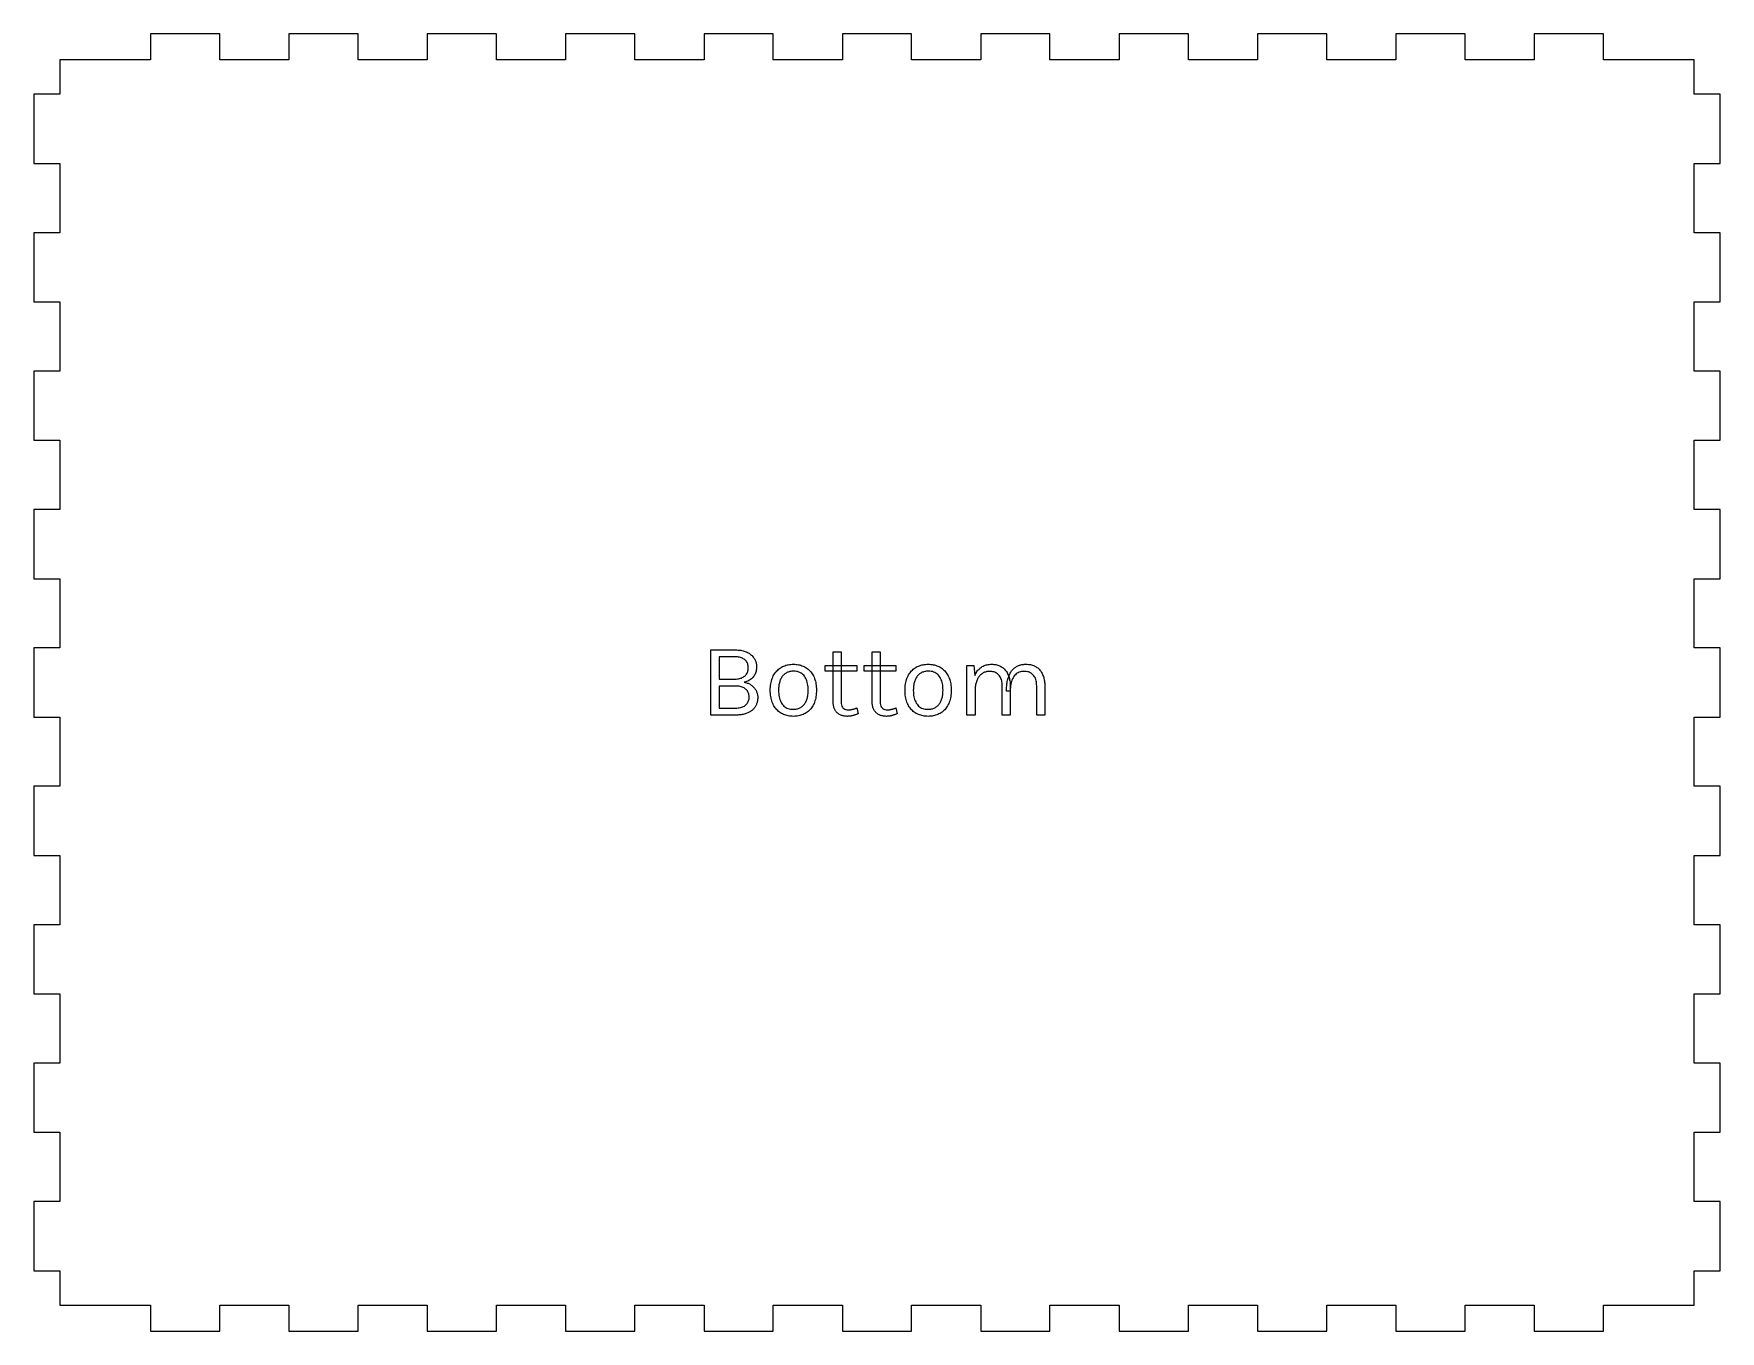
# Model space of a CAD drawing. Extents: x 0 to 393, y 0 to 389.
# Drawn here: x 198 to 393, y 0 to 150 of the extents above; entities that cross this region are included whole.
import ezdxf

# ---------------------------------------------------------------- set-up
doc = ezdxf.new("R2010")
doc.units = 0
doc.layers.get('0').update_dxf_attribs({"lineweight": 0})

msp = doc.modelspace()

# ---------------------------------------------------------------- linework, layer by layer
for p, q in [((219.5, 150), (211.5, 150)), ((211.5, 150), (211.5, 147)), ((219.5, 147), (219.5, 150)), ((235.5, 150), (227.5, 150)), ((227.5, 150), (227.5, 147)), ((235.5, 147), (235.5, 150)), ((251.5, 150), (243.5, 150)), ((243.5, 150), (243.5, 147)), ((251.5, 147), (251.5, 150)), ((267.5, 150), (259.5, 150)), ((259.5, 150), (259.5, 147)), ((267.5, 147), (267.5, 150)), ((283.5, 150), (275.5, 150)), ((275.5, 150), (275.5, 147)), ((283.5, 147), (283.5, 150)), ((299.5, 150), (291.5, 150)), ((291.5, 150), (291.5, 147)), ((299.5, 147), (299.5, 150)), ((315.5, 150), (307.5, 150)), ((307.5, 150), (307.5, 147)), ((315.5, 147), (315.5, 150)), ((331.5, 150), (323.5, 150)), ((323.5, 150), (323.5, 147)), ((331.5, 147), (331.5, 150)), ((347.5, 150), (339.5, 150)), ((339.5, 150), (339.5, 147)), ((347.5, 147), (347.5, 150)), ((363.5, 150), (355.5, 150)), ((355.5, 150), (355.5, 147)), ((363.5, 147), (363.5, 150)), ((379.5, 150), (371.5, 150)), ((371.5, 150), (371.5, 147)), ((379.5, 147), (379.5, 150)), ((211.5, 147), (201, 147)), ((201, 147), (201, 143)), ((227.5, 147), (219.5, 147)), ((243.5, 147), (235.5, 147)), ((259.5, 147), (251.5, 147)), ((275.5, 147), (267.5, 147)), ((291.5, 147), (283.5, 147)), ((307.5, 147), (299.5, 147)), ((323.5, 147), (315.5, 147)), ((339.5, 147), (331.5, 147)), ((355.5, 147), (347.5, 147)), ((371.5, 147), (363.5, 147)), ((390, 147), (379.5, 147)), ((390, 143), (390, 147)), ((201, 143), (198, 143)), ((198, 143), (198, 135)), ((393, 143), (390, 143)), ((393, 135), (393, 143)), ((198, 135), (201, 135)), ((201, 135), (201, 127)), ((390, 127), (390, 135)), ((390, 135), (393, 135)), ((201, 127), (198, 127)), ((198, 127), (198, 119)), ((393, 127), (390, 127)), ((393, 119), (393, 127)), ((198, 119), (201, 119)), ((201, 119), (201, 111)), ((390, 111), (390, 119)), ((390, 119), (393, 119)), ((201, 111), (198, 111)), ((198, 111), (198, 103)), ((393, 111), (390, 111)), ((393, 103), (393, 111)), ((198, 103), (201, 103)), ((201, 103), (201, 95)), ((390, 95), (390, 103)), ((390, 103), (393, 103)), ((201, 95), (198, 95)), ((198, 95), (198, 87)), ((393, 95), (390, 95)), ((393, 87), (393, 95)), ((198, 87), (201, 87)), ((201, 87), (201, 79)), ((390, 79), (390, 87)), ((390, 87), (393, 87)), ((201, 79), (198, 79)), ((198, 79), (198, 71)), ((276.3, 71.232), (276.3, 78.768)), ((276.3, 78.768), (279.12, 78.768)), ((279.12, 78.768), (279.283, 78.765)), ((279.283, 78.765), (279.44, 78.757)), ((279.44, 78.757), (279.591, 78.743)), ((279.591, 78.743), (279.737, 78.724)), ((279.737, 78.724), (279.877, 78.7)), ((279.877, 78.7), (280.012, 78.67)), ((280.012, 78.67), (280.141, 78.634)), ((280.141, 78.634), (280.264, 78.593)), ((280.264, 78.593), (280.382, 78.547)), ((280.382, 78.547), (280.494, 78.495)), ((280.494, 78.495), (280.6, 78.439)), ((280.6, 78.439), (280.701, 78.379)), ((280.701, 78.379), (280.797, 78.316)), ((280.797, 78.316), (280.887, 78.249)), ((280.887, 78.249), (280.971, 78.178)), ((280.971, 78.178), (281.05, 78.105)), ((281.05, 78.105), (281.123, 78.028)), ((281.123, 78.028), (281.191, 77.947)), ((290.436, 72.708), (290.436, 78.564)), ((290.436, 78.564), (291.36, 78.564)), ((291.36, 78.564), (291.36, 72.732)), ((294.948, 72.708), (294.948, 78.564)), ((294.948, 78.564), (295.872, 78.564)), ((295.872, 78.564), (295.872, 72.732)), ((393, 79), (390, 79)), ((393, 71), (393, 79)), ((279.096, 77.964), (277.236, 77.964)), ((277.236, 77.964), (277.236, 75.396)), ((279.236, 77.961), (279.096, 77.964)), ((279.096, 77.964), (279.096, 77.964)), ((279.096, 77.964), (279.096, 77.964)), ((279.369, 77.951), (279.236, 77.961)), ((279.497, 77.934), (279.369, 77.951)), ((279.618, 77.911), (279.497, 77.934)), ((279.733, 77.882), (279.618, 77.911)), ((279.842, 77.845), (279.733, 77.882)), ((279.944, 77.802), (279.842, 77.845)), ((280.041, 77.753), (279.944, 77.802)), ((280.131, 77.697), (280.041, 77.753)), ((280.215, 77.634), (280.131, 77.697)), ((280.292, 77.565), (280.215, 77.634)), ((280.361, 77.492), (280.292, 77.565)), ((280.422, 77.413), (280.361, 77.492)), ((280.416, 75.974), (280.47, 76.063)), ((280.474, 77.329), (280.422, 77.413)), ((280.47, 76.063), (280.516, 76.157)), ((280.519, 77.24), (280.474, 77.329)), ((280.516, 76.157), (280.553, 76.258)), ((280.555, 77.145), (280.519, 77.24)), ((280.553, 76.258), (280.582, 76.364)), ((280.584, 77.046), (280.555, 77.145)), ((280.582, 76.364), (280.603, 76.475)), ((280.604, 76.941), (280.584, 77.046)), ((280.603, 76.475), (280.616, 76.593)), ((280.616, 76.831), (280.604, 76.941)), ((280.62, 76.716), (280.616, 76.831)), ((280.616, 76.593), (280.62, 76.716)), ((280.62, 76.716), (280.62, 76.716)), ((281.191, 77.947), (281.253, 77.863)), ((281.253, 77.863), (281.31, 77.775)), ((281.31, 77.775), (281.361, 77.685)), ((281.361, 77.685), (281.407, 77.593)), ((281.451, 76.084), (281.405, 75.977)), ((281.407, 77.593), (281.448, 77.5)), ((281.448, 77.5), (281.483, 77.404)), ((281.491, 76.195), (281.451, 76.084)), ((281.483, 77.404), (281.512, 77.308)), ((281.523, 76.309), (281.491, 76.195)), ((281.512, 77.308), (281.537, 77.209)), ((281.548, 76.427), (281.523, 76.309)), ((281.537, 77.209), (281.556, 77.11)), ((281.566, 76.548), (281.548, 76.427)), ((281.556, 77.11), (281.569, 77.008)), ((281.576, 76.672), (281.566, 76.548)), ((281.569, 77.008), (281.577, 76.905)), ((281.58, 76.8), (281.576, 76.672)), ((281.577, 76.905), (281.58, 76.8)), ((281.58, 76.8), (281.58, 76.8)), ((283.655, 76.014), (283.738, 76.131)), ((283.738, 76.131), (283.825, 76.242)), ((283.825, 76.242), (283.918, 76.346)), ((283.918, 76.346), (284.015, 76.444)), ((284.015, 76.444), (284.118, 76.535)), ((284.118, 76.535), (284.226, 76.62)), ((284.226, 76.62), (284.339, 76.698)), ((284.339, 76.698), (284.457, 76.77)), ((284.457, 76.77), (284.579, 76.835)), ((284.579, 76.835), (284.705, 76.893)), ((284.705, 76.893), (284.834, 76.944)), ((284.834, 76.944), (284.967, 76.989)), ((284.986, 76.092), (284.907, 76.041)), ((284.967, 76.989), (285.103, 77.026)), ((285.069, 76.137), (284.986, 76.092)), ((285.155, 76.177), (285.069, 76.137)), ((285.103, 77.026), (285.242, 77.057)), ((285.245, 76.212), (285.155, 76.177)), ((285.242, 77.057), (285.385, 77.081)), ((285.338, 76.241), (285.245, 76.212)), ((285.435, 76.265), (285.338, 76.241)), ((285.385, 77.081), (285.531, 77.098)), ((285.536, 76.284), (285.435, 76.265)), ((285.531, 77.098), (285.681, 77.109)), ((285.639, 76.297), (285.536, 76.284)), ((285.747, 76.305), (285.639, 76.297)), ((285.681, 77.109), (285.834, 77.112)), ((285.858, 76.308), (285.747, 76.305)), ((285.834, 77.112), (285.834, 77.112)), ((285.834, 77.112), (285.986, 77.109)), ((286.022, 76.302), (285.858, 76.308)), ((285.858, 76.308), (285.858, 76.308)), ((285.986, 77.109), (286.135, 77.098)), ((286.177, 76.284), (286.022, 76.302)), ((286.135, 77.098), (286.28, 77.081)), ((286.325, 76.255), (286.177, 76.284)), ((286.28, 77.081), (286.422, 77.057)), ((286.464, 76.213), (286.325, 76.255)), ((286.422, 77.057), (286.561, 77.026)), ((286.594, 76.16), (286.464, 76.213)), ((286.561, 77.026), (286.696, 76.989)), ((286.717, 76.095), (286.594, 76.16)), ((286.696, 76.989), (286.828, 76.944)), ((286.831, 76.018), (286.717, 76.095)), ((286.828, 76.944), (286.957, 76.893)), ((286.957, 76.893), (287.083, 76.835)), ((287.083, 76.835), (287.205, 76.77)), ((287.205, 76.77), (287.323, 76.698)), ((287.323, 76.698), (287.436, 76.62)), ((287.436, 76.62), (287.544, 76.535)), ((287.544, 76.535), (287.646, 76.444)), ((287.646, 76.444), (287.743, 76.346)), ((287.743, 76.346), (287.836, 76.242)), ((287.836, 76.242), (287.923, 76.131)), ((287.923, 76.131), (288.005, 76.014)), ((289.512, 76.32), (289.512, 76.968)), ((289.512, 76.968), (293.172, 76.968)), ((293.172, 76.32), (289.512, 76.32)), ((293.172, 76.968), (293.172, 76.32)), ((293.172, 76.32), (293.172, 76.32)), ((294.024, 76.32), (294.024, 76.968)), ((294.024, 76.968), (297.684, 76.968)), ((297.684, 76.32), (294.024, 76.32)), ((297.684, 76.968), (297.684, 76.32)), ((297.684, 76.32), (297.684, 76.32)), ((299.237, 76.014), (299.32, 76.131)), ((299.32, 76.131), (299.407, 76.242)), ((299.407, 76.242), (299.5, 76.346)), ((299.5, 76.346), (299.597, 76.444)), ((299.597, 76.444), (299.7, 76.535)), ((299.7, 76.535), (299.808, 76.62)), ((299.808, 76.62), (299.921, 76.698)), ((299.921, 76.698), (300.039, 76.77)), ((300.039, 76.77), (300.161, 76.835)), ((300.161, 76.835), (300.287, 76.893)), ((300.287, 76.893), (300.416, 76.944)), ((300.416, 76.944), (300.549, 76.989)), ((300.568, 76.092), (300.489, 76.041)), ((300.549, 76.989), (300.685, 77.026)), ((300.651, 76.137), (300.568, 76.092)), ((300.737, 76.177), (300.651, 76.137)), ((300.685, 77.026), (300.824, 77.057)), ((300.827, 76.212), (300.737, 76.177)), ((300.824, 77.057), (300.967, 77.081)), ((300.92, 76.241), (300.827, 76.212)), ((301.017, 76.265), (300.92, 76.241)), ((300.967, 77.081), (301.113, 77.098)), ((301.118, 76.284), (301.017, 76.265)), ((301.113, 77.098), (301.263, 77.109)), ((301.221, 76.297), (301.118, 76.284)), ((301.329, 76.305), (301.221, 76.297)), ((301.263, 77.109), (301.416, 77.112)), ((301.44, 76.308), (301.329, 76.305)), ((301.416, 77.112), (301.416, 77.112)), ((301.416, 77.112), (301.568, 77.109)), ((301.604, 76.302), (301.44, 76.308)), ((301.44, 76.308), (301.44, 76.308)), ((301.568, 77.109), (301.717, 77.098)), ((301.759, 76.284), (301.604, 76.302)), ((301.717, 77.098), (301.862, 77.081)), ((301.907, 76.255), (301.759, 76.284)), ((301.862, 77.081), (302.004, 77.057)), ((302.046, 76.213), (301.907, 76.255)), ((302.004, 77.057), (302.143, 77.026)), ((302.176, 76.16), (302.046, 76.213)), ((302.143, 77.026), (302.278, 76.989)), ((302.299, 76.095), (302.176, 76.16)), ((302.278, 76.989), (302.41, 76.944)), ((302.413, 76.018), (302.299, 76.095)), ((302.41, 76.944), (302.539, 76.893)), ((302.539, 76.893), (302.665, 76.835)), ((302.665, 76.835), (302.787, 76.77)), ((302.787, 76.77), (302.905, 76.698)), ((302.905, 76.698), (303.018, 76.62)), ((303.018, 76.62), (303.126, 76.535)), ((303.126, 76.535), (303.228, 76.444)), ((303.228, 76.444), (303.325, 76.346)), ((303.325, 76.346), (303.418, 76.242)), ((303.418, 76.242), (303.505, 76.131)), ((303.505, 76.131), (303.587, 76.014)), ((305.898, 71.232), (305.898, 76.968)), ((305.898, 76.968), (306.702, 76.968)), ((306.702, 76.968), (306.81, 75.816)), ((306.866, 75.938), (306.927, 76.054)), ((306.927, 76.054), (306.992, 76.164)), ((306.992, 76.164), (307.061, 76.269)), ((307.061, 76.269), (307.135, 76.368)), ((307.135, 76.368), (307.213, 76.461)), ((307.213, 76.461), (307.295, 76.548)), ((307.295, 76.548), (307.382, 76.63)), ((307.382, 76.63), (307.473, 76.706)), ((307.473, 76.706), (307.569, 76.776)), ((307.569, 76.776), (307.669, 76.84)), ((307.697, 76.056), (307.62, 76.002)), ((307.669, 76.84), (307.772, 76.897)), ((307.777, 76.104), (307.697, 76.056)), ((307.772, 76.897), (307.88, 76.947)), ((307.859, 76.146), (307.777, 76.104)), ((307.944, 76.182), (307.859, 76.146)), ((307.88, 76.947), (307.991, 76.991)), ((308.033, 76.213), (307.944, 76.182)), ((307.991, 76.991), (308.107, 77.028)), ((308.123, 76.239), (308.033, 76.213)), ((308.107, 77.028), (308.226, 77.058)), ((308.217, 76.259), (308.123, 76.239)), ((308.313, 76.273), (308.217, 76.259)), ((308.226, 77.058), (308.349, 77.082)), ((308.412, 76.281), (308.313, 76.273)), ((308.349, 77.082), (308.476, 77.099)), ((308.514, 76.284), (308.412, 76.281)), ((308.476, 77.099), (308.607, 77.109)), ((308.647, 76.28), (308.514, 76.284)), ((308.514, 76.284), (308.514, 76.284)), ((308.607, 77.109), (308.742, 77.112)), ((308.774, 76.267), (308.647, 76.28)), ((308.742, 77.112), (308.742, 77.112)), ((308.742, 77.112), (308.876, 77.109)), ((308.895, 76.245), (308.774, 76.267)), ((308.876, 77.109), (309.005, 77.1)), ((309.011, 76.215), (308.895, 76.245)), ((309.005, 77.1), (309.131, 77.085)), ((309.121, 76.177), (309.011, 76.215)), ((309.225, 76.13), (309.121, 76.177)), ((309.131, 77.085), (309.253, 77.064)), ((309.324, 76.074), (309.225, 76.13)), ((309.253, 77.064), (309.371, 77.036)), ((309.416, 76.009), (309.324, 76.074)), ((309.371, 77.036), (309.485, 77.003)), ((309.485, 77.003), (309.596, 76.964)), ((309.596, 76.964), (309.702, 76.918)), ((309.702, 76.918), (309.804, 76.867)), ((309.804, 76.867), (309.903, 76.809)), ((309.903, 76.809), (309.997, 76.746)), ((309.997, 76.746), (310.087, 76.677)), ((310.087, 76.677), (310.173, 76.604)), ((310.173, 76.604), (310.253, 76.525)), ((310.253, 76.525), (310.33, 76.441)), ((310.33, 76.441), (310.402, 76.351)), ((310.402, 76.351), (310.469, 76.257)), ((310.469, 76.257), (310.532, 76.157)), ((310.532, 76.157), (310.59, 76.052)), ((310.59, 76.052), (310.644, 75.942)), ((310.857, 76), (310.906, 76.091)), ((310.906, 76.091), (310.958, 76.178)), ((310.958, 76.178), (311.013, 76.262)), ((311.013, 76.262), (311.07, 76.341)), ((311.07, 76.341), (311.13, 76.416)), ((311.13, 76.416), (311.193, 76.488)), ((311.193, 76.488), (311.258, 76.556)), ((311.258, 76.556), (311.325, 76.619)), ((311.325, 76.619), (311.395, 76.679)), ((311.395, 76.679), (311.468, 76.735)), ((311.468, 76.735), (311.543, 76.787)), ((311.543, 76.787), (311.621, 76.835)), ((311.706, 76.067), (311.597, 75.989)), ((311.621, 76.835), (311.701, 76.88)), ((311.701, 76.88), (311.784, 76.92)), ((311.822, 76.133), (311.706, 76.067)), ((311.784, 76.92), (311.869, 76.956)), ((311.945, 76.188), (311.822, 76.133)), ((311.869, 76.956), (311.957, 76.989)), ((312.075, 76.23), (311.945, 76.188)), ((311.957, 76.989), (312.046, 77.018)), ((312.046, 77.018), (312.138, 77.043)), ((312.213, 76.26), (312.075, 76.23)), ((312.138, 77.043), (312.233, 77.064)), ((312.358, 76.278), (312.213, 76.26)), ((312.233, 77.064), (312.329, 77.081)), ((312.329, 77.081), (312.428, 77.095)), ((312.51, 76.284), (312.358, 76.278)), ((312.428, 77.095), (312.529, 77.104)), ((312.64, 76.28), (312.51, 76.284)), ((312.51, 76.284), (312.51, 76.284)), ((312.529, 77.104), (312.632, 77.11)), ((312.632, 77.11), (312.738, 77.112)), ((312.765, 76.267), (312.64, 76.28)), ((312.738, 77.112), (312.738, 77.112)), ((312.738, 77.112), (312.872, 77.109)), ((312.885, 76.245), (312.765, 76.267)), ((312.872, 77.109), (313.001, 77.1)), ((312.999, 76.215), (312.885, 76.245)), ((313.108, 76.177), (312.999, 76.215)), ((313.001, 77.1), (313.127, 77.085)), ((313.211, 76.13), (313.108, 76.177)), ((313.127, 77.085), (313.249, 77.064)), ((313.309, 76.074), (313.211, 76.13)), ((313.249, 77.064), (313.367, 77.036)), ((313.401, 76.009), (313.309, 76.074)), ((313.367, 77.036), (313.481, 77.003)), ((313.481, 77.003), (313.592, 76.964)), ((313.592, 76.964), (313.698, 76.918)), ((313.698, 76.918), (313.8, 76.867)), ((313.8, 76.867), (313.899, 76.809)), ((313.899, 76.809), (313.993, 76.746)), ((313.993, 76.746), (314.083, 76.677)), ((314.083, 76.677), (314.169, 76.604)), ((314.169, 76.604), (314.249, 76.525)), ((314.249, 76.525), (314.326, 76.441)), ((314.326, 76.441), (314.398, 76.351)), ((314.398, 76.351), (314.465, 76.257)), ((314.465, 76.257), (314.528, 76.157)), ((314.528, 76.157), (314.586, 76.052)), ((314.586, 76.052), (314.64, 75.942)), ((277.236, 75.396), (279.084, 75.396)), ((277.236, 74.592), (277.236, 72.048)), ((279.108, 74.592), (277.236, 74.592)), ((277.236, 74.592), (277.236, 74.592)), ((279.084, 75.396), (279.222, 75.399)), ((279.263, 74.589), (279.108, 74.592)), ((279.108, 74.592), (279.108, 74.592)), ((279.222, 75.399), (279.353, 75.41)), ((279.409, 74.578), (279.263, 74.589)), ((279.353, 75.41), (279.48, 75.427)), ((279.549, 74.561), (279.409, 74.578)), ((279.48, 75.427), (279.6, 75.451)), ((279.68, 74.537), (279.549, 74.561)), ((279.6, 75.451), (279.715, 75.482)), ((279.804, 74.506), (279.68, 74.537)), ((279.715, 75.482), (279.824, 75.52)), ((279.92, 74.468), (279.804, 74.506)), ((279.824, 75.52), (279.927, 75.565)), ((280.029, 74.423), (279.92, 74.468)), ((279.927, 75.565), (280.025, 75.617)), ((280.025, 75.617), (280.117, 75.675)), ((280.129, 74.371), (280.029, 74.423)), ((280.117, 75.675), (280.203, 75.741)), ((280.223, 74.313), (280.129, 74.371)), ((280.291, 75.062), (280.152, 75.024)), ((280.152, 75.024), (280.152, 75.024)), ((280.152, 75.024), (280.243, 75.008)), ((280.203, 75.741), (280.282, 75.813)), ((280.308, 74.247), (280.223, 74.313)), ((280.243, 75.008), (280.332, 74.988)), ((280.282, 75.813), (280.353, 75.89)), ((280.423, 75.106), (280.291, 75.062)), ((280.386, 74.176), (280.308, 74.247)), ((280.332, 74.988), (280.419, 74.964)), ((280.353, 75.89), (280.416, 75.974)), ((280.455, 74.1), (280.386, 74.176)), ((280.419, 74.964), (280.504, 74.937)), ((280.548, 75.156), (280.423, 75.106)), ((280.516, 74.02), (280.455, 74.1)), ((280.504, 74.937), (280.586, 74.906)), ((280.666, 75.212), (280.548, 75.156)), ((280.586, 74.906), (280.666, 74.872)), ((280.777, 75.274), (280.666, 75.212)), ((280.666, 74.872), (280.744, 74.834)), ((280.744, 74.834), (280.82, 74.792)), ((280.88, 75.342), (280.777, 75.274)), ((280.82, 74.792), (280.894, 74.746)), ((280.977, 75.416), (280.88, 75.342)), ((280.894, 74.746), (280.965, 74.697)), ((280.965, 74.697), (281.034, 74.645)), ((281.066, 75.496), (280.977, 75.416)), ((281.034, 74.645), (281.099, 74.59)), ((281.148, 75.583), (281.066, 75.496)), ((281.099, 74.59), (281.162, 74.534)), ((281.223, 75.675), (281.148, 75.583)), ((281.162, 74.534), (281.221, 74.475)), ((281.221, 74.475), (281.278, 74.413)), ((281.291, 75.772), (281.223, 75.675)), ((281.278, 74.413), (281.331, 74.35)), ((281.352, 75.873), (281.291, 75.772)), ((281.331, 74.35), (281.381, 74.284)), ((281.405, 75.977), (281.352, 75.873)), ((281.381, 74.284), (281.429, 74.216)), ((281.429, 74.216), (281.473, 74.146)), ((281.473, 74.146), (281.514, 74.073)), ((283.158, 74.1), (283.161, 74.295)), ((283.161, 73.906), (283.158, 74.1)), ((283.158, 74.1), (283.158, 74.1)), ((283.161, 74.295), (283.172, 74.483)), ((283.172, 74.483), (283.189, 74.665)), ((283.189, 74.665), (283.214, 74.841)), ((283.214, 74.841), (283.245, 75.01)), ((283.245, 75.01), (283.283, 75.172)), ((283.283, 75.172), (283.329, 75.329)), ((283.329, 75.329), (283.381, 75.479)), ((283.381, 75.479), (283.44, 75.622)), ((283.44, 75.622), (283.506, 75.759)), ((283.506, 75.759), (283.578, 75.89)), ((283.578, 75.89), (283.655, 76.014)), ((284.12, 74.235), (284.118, 74.1)), ((284.118, 74.1), (284.118, 74.1)), ((284.118, 74.1), (284.122, 73.901)), ((284.126, 74.366), (284.12, 74.235)), ((284.136, 74.493), (284.126, 74.366)), ((284.15, 74.617), (284.136, 74.493)), ((284.168, 74.737), (284.15, 74.617)), ((284.19, 74.853), (284.168, 74.737)), ((284.216, 74.965), (284.19, 74.853)), ((284.247, 75.073), (284.216, 74.965)), ((284.281, 75.178), (284.247, 75.073)), ((284.319, 75.279), (284.281, 75.178)), ((284.361, 75.376), (284.319, 75.279)), ((284.407, 75.468), (284.361, 75.376)), ((284.456, 75.555), (284.407, 75.468)), ((284.51, 75.639), (284.456, 75.555)), ((284.567, 75.717), (284.51, 75.639)), ((284.627, 75.791), (284.567, 75.717)), ((284.692, 75.86), (284.627, 75.791)), ((284.76, 75.925), (284.692, 75.86)), ((284.831, 75.985), (284.76, 75.925)), ((284.907, 76.041), (284.831, 75.985)), ((286.937, 75.93), (286.831, 76.018)), ((287.035, 75.829), (286.937, 75.93)), ((287.124, 75.717), (287.035, 75.829)), ((287.205, 75.594), (287.124, 75.717)), ((287.277, 75.463), (287.205, 75.594)), ((287.341, 75.323), (287.277, 75.463)), ((287.397, 75.175), (287.341, 75.323)), ((287.443, 75.017), (287.397, 75.175)), ((287.482, 74.851), (287.443, 75.017)), ((287.512, 74.676), (287.482, 74.851)), ((287.533, 74.493), (287.512, 74.676)), ((287.546, 74.301), (287.533, 74.493)), ((287.55, 74.1), (287.546, 74.301)), ((287.548, 73.966), (287.55, 74.1)), ((287.55, 74.1), (287.55, 74.1)), ((288.005, 76.014), (288.081, 75.89)), ((288.081, 75.89), (288.153, 75.759)), ((288.153, 75.759), (288.219, 75.622)), ((288.219, 75.622), (288.277, 75.479)), ((288.277, 75.479), (288.329, 75.329)), ((288.329, 75.329), (288.374, 75.172)), ((288.374, 75.172), (288.412, 75.01)), ((288.412, 75.01), (288.443, 74.841)), ((288.443, 74.841), (288.467, 74.665)), ((288.467, 74.665), (288.484, 74.483)), ((288.484, 74.483), (288.495, 74.295)), ((288.495, 74.295), (288.498, 74.1)), ((288.498, 74.1), (288.495, 73.906)), ((288.498, 74.1), (288.498, 74.1)), ((298.74, 74.1), (298.743, 74.295)), ((298.743, 73.906), (298.74, 74.1)), ((298.74, 74.1), (298.74, 74.1)), ((298.743, 74.295), (298.754, 74.483)), ((298.754, 74.483), (298.771, 74.665)), ((298.771, 74.665), (298.796, 74.841)), ((298.796, 74.841), (298.827, 75.01)), ((298.827, 75.01), (298.865, 75.172)), ((298.865, 75.172), (298.911, 75.329)), ((298.911, 75.329), (298.963, 75.479)), ((298.963, 75.479), (299.022, 75.622)), ((299.022, 75.622), (299.088, 75.759)), ((299.088, 75.759), (299.16, 75.89)), ((299.16, 75.89), (299.237, 76.014)), ((299.702, 74.235), (299.7, 74.1)), ((299.7, 74.1), (299.7, 74.1)), ((299.7, 74.1), (299.704, 73.901)), ((299.708, 74.366), (299.702, 74.235)), ((299.718, 74.493), (299.708, 74.366)), ((299.732, 74.617), (299.718, 74.493)), ((299.75, 74.737), (299.732, 74.617)), ((299.772, 74.853), (299.75, 74.737)), ((299.798, 74.965), (299.772, 74.853)), ((299.829, 75.073), (299.798, 74.965)), ((299.863, 75.178), (299.829, 75.073)), ((299.901, 75.279), (299.863, 75.178)), ((299.943, 75.376), (299.901, 75.279)), ((299.989, 75.468), (299.943, 75.376)), ((300.038, 75.555), (299.989, 75.468)), ((300.092, 75.639), (300.038, 75.555)), ((300.149, 75.717), (300.092, 75.639)), ((300.209, 75.791), (300.149, 75.717)), ((300.274, 75.86), (300.209, 75.791)), ((300.342, 75.925), (300.274, 75.86)), ((300.413, 75.985), (300.342, 75.925)), ((300.489, 76.041), (300.413, 75.985)), ((302.519, 75.93), (302.413, 76.018)), ((302.617, 75.829), (302.519, 75.93)), ((302.706, 75.717), (302.617, 75.829)), ((302.787, 75.594), (302.706, 75.717)), ((302.859, 75.463), (302.787, 75.594)), ((302.923, 75.323), (302.859, 75.463)), ((302.979, 75.175), (302.923, 75.323)), ((303.026, 75.017), (302.979, 75.175)), ((303.064, 74.851), (303.026, 75.017)), ((303.094, 74.676), (303.064, 74.851)), ((303.115, 74.493), (303.094, 74.676)), ((303.128, 74.301), (303.115, 74.493)), ((303.132, 74.1), (303.128, 74.301)), ((303.13, 73.966), (303.132, 74.1)), ((303.132, 74.1), (303.132, 74.1)), ((303.587, 76.014), (303.663, 75.89)), ((303.663, 75.89), (303.735, 75.759)), ((303.735, 75.759), (303.801, 75.622)), ((303.801, 75.622), (303.859, 75.479)), ((303.859, 75.479), (303.911, 75.329)), ((303.911, 75.329), (303.956, 75.172)), ((303.956, 75.172), (303.994, 75.01)), ((303.994, 75.01), (304.025, 74.841)), ((304.025, 74.841), (304.049, 74.665)), ((304.049, 74.665), (304.066, 74.483)), ((304.066, 74.483), (304.077, 74.295)), ((304.077, 74.295), (304.08, 74.1)), ((304.08, 74.1), (304.077, 73.906)), ((304.08, 74.1), (304.08, 74.1)), ((306.81, 75.816), (306.866, 75.938)), ((306.842, 74.226), (306.836, 74.087)), ((306.852, 74.362), (306.842, 74.226)), ((306.867, 74.493), (306.852, 74.362)), ((306.885, 74.62), (306.867, 74.493)), ((306.907, 74.743), (306.885, 74.62)), ((306.934, 74.862), (306.907, 74.743)), ((306.965, 74.977), (306.934, 74.862)), ((306.999, 75.088), (306.965, 74.977)), ((307.038, 75.195), (306.999, 75.088)), ((307.081, 75.298), (307.038, 75.195)), ((307.127, 75.395), (307.081, 75.298)), ((307.176, 75.488), (307.127, 75.395)), ((307.229, 75.576), (307.176, 75.488)), ((307.286, 75.659), (307.229, 75.576)), ((307.345, 75.738), (307.286, 75.659)), ((307.409, 75.811), (307.345, 75.738)), ((307.476, 75.879), (307.409, 75.811)), ((307.546, 75.943), (307.476, 75.879)), ((307.62, 76.002), (307.546, 75.943)), ((309.504, 75.937), (309.416, 76.009)), ((309.585, 75.855), (309.504, 75.937)), ((309.66, 75.765), (309.585, 75.855)), ((309.726, 75.668), (309.66, 75.765)), ((309.785, 75.562), (309.726, 75.668)), ((309.837, 75.449), (309.785, 75.562)), ((309.88, 75.328), (309.837, 75.449)), ((309.915, 75.199), (309.88, 75.328)), ((309.943, 75.062), (309.915, 75.199)), ((309.962, 74.917), (309.943, 75.062)), ((309.974, 74.764), (309.962, 74.917)), ((309.978, 74.604), (309.974, 74.764)), ((309.978, 71.232), (309.978, 74.604)), ((310.47, 74.016), (310.472, 74.169)), ((310.472, 74.169), (310.476, 74.318)), ((310.476, 74.318), (310.484, 74.463)), ((310.484, 74.463), (310.494, 74.604)), ((310.494, 74.604), (310.508, 74.742)), ((310.508, 74.742), (310.525, 74.876)), ((310.525, 74.876), (310.545, 75.006)), ((310.545, 75.006), (310.568, 75.132)), ((310.568, 75.132), (310.594, 75.254)), ((310.594, 75.254), (310.623, 75.372)), ((310.623, 75.372), (310.655, 75.486)), ((310.644, 75.942), (310.693, 75.827)), ((310.655, 75.486), (310.69, 75.597)), ((310.69, 75.597), (310.727, 75.704)), ((310.693, 75.827), (310.737, 75.708)), ((310.727, 75.704), (310.768, 75.806)), ((310.737, 75.708), (310.776, 75.585)), ((310.768, 75.806), (310.811, 75.905)), ((310.776, 75.585), (310.809, 75.457)), ((310.809, 75.457), (310.837, 75.326)), ((310.811, 75.905), (310.857, 76)), ((310.837, 75.326), (310.861, 75.19)), ((310.861, 75.19), (310.879, 75.049)), ((310.879, 75.049), (310.892, 74.905)), ((310.892, 74.905), (310.899, 74.757)), ((310.899, 74.757), (310.902, 74.604)), ((310.902, 74.604), (310.902, 74.604)), ((310.902, 74.604), (310.902, 71.232)), ((310.906, 74.224), (310.902, 74.016)), ((310.919, 74.422), (310.906, 74.224)), ((310.939, 74.612), (310.919, 74.422)), ((310.968, 74.792), (310.939, 74.612)), ((311.005, 74.963), (310.968, 74.792)), ((311.051, 75.125), (311.005, 74.963)), ((311.105, 75.278), (311.051, 75.125)), ((311.167, 75.421), (311.105, 75.278)), ((311.237, 75.556), (311.167, 75.421)), ((311.316, 75.681), (311.237, 75.556)), ((311.402, 75.796), (311.316, 75.681)), ((311.496, 75.898), (311.402, 75.796)), ((311.597, 75.989), (311.496, 75.898)), ((313.488, 75.937), (313.401, 76.009)), ((313.569, 75.855), (313.488, 75.937)), ((313.644, 75.765), (313.569, 75.855)), ((313.71, 75.668), (313.644, 75.765)), ((313.769, 75.562), (313.71, 75.668)), ((313.821, 75.449), (313.769, 75.562)), ((313.864, 75.328), (313.821, 75.449)), ((313.899, 75.199), (313.864, 75.328)), ((313.927, 75.062), (313.899, 75.199)), ((313.946, 74.917), (313.927, 75.062)), ((313.958, 74.764), (313.946, 74.917)), ((313.962, 74.604), (313.958, 74.764)), ((313.962, 71.232), (313.962, 74.604)), ((314.64, 75.942), (314.689, 75.827)), ((314.689, 75.827), (314.733, 75.708)), ((314.733, 75.708), (314.772, 75.585)), ((314.772, 75.585), (314.805, 75.457)), ((314.805, 75.457), (314.834, 75.326)), ((314.834, 75.326), (314.857, 75.19)), ((314.857, 75.19), (314.875, 75.049)), ((314.875, 75.049), (314.888, 74.905)), ((314.888, 74.905), (314.895, 74.757)), ((314.895, 74.757), (314.898, 74.604)), ((314.898, 74.604), (314.898, 74.604)), ((314.898, 74.604), (314.898, 71.232)), ((279.845, 72.138), (279.964, 72.178)), ((279.964, 72.178), (280.073, 72.224)), ((280.073, 72.224), (280.172, 72.278)), ((280.172, 72.278), (280.261, 72.34)), ((280.261, 72.34), (280.341, 72.408)), ((280.341, 72.408), (280.412, 72.482)), ((280.412, 72.482), (280.476, 72.56)), ((280.476, 72.56), (280.532, 72.642)), ((280.569, 73.935), (280.516, 74.02)), ((280.532, 72.642), (280.581, 72.729)), ((280.614, 73.846), (280.569, 73.935)), ((280.581, 72.729), (280.622, 72.819)), ((280.651, 73.752), (280.614, 73.846)), ((280.622, 72.819), (280.656, 72.913)), ((280.679, 73.654), (280.651, 73.752)), ((280.656, 72.913), (280.682, 73.012)), ((280.7, 73.551), (280.679, 73.654)), ((280.682, 73.012), (280.701, 73.115)), ((280.712, 73.444), (280.7, 73.551)), ((280.701, 73.115), (280.712, 73.221)), ((280.716, 73.332), (280.712, 73.444)), ((280.712, 73.221), (280.716, 73.332)), ((280.716, 73.332), (280.716, 73.332)), ((281.411, 72.186), (281.367, 72.121)), ((281.452, 72.253), (281.411, 72.186)), ((281.49, 72.321), (281.452, 72.253)), ((281.525, 72.39), (281.49, 72.321)), ((281.514, 74.073), (281.552, 73.999)), ((281.555, 72.462), (281.525, 72.39)), ((281.552, 73.999), (281.585, 73.923)), ((281.583, 72.534), (281.555, 72.462)), ((281.608, 72.607), (281.583, 72.534)), ((281.585, 73.923), (281.615, 73.847)), ((281.629, 72.681), (281.608, 72.607)), ((281.615, 73.847), (281.641, 73.77)), ((281.649, 72.755), (281.629, 72.681)), ((281.641, 73.77), (281.663, 73.691)), ((281.666, 72.83), (281.649, 72.755)), ((281.663, 73.691), (281.68, 73.612)), ((281.68, 72.904), (281.666, 72.83)), ((281.68, 73.612), (281.694, 73.531)), ((281.691, 72.98), (281.68, 72.904)), ((281.7, 73.055), (281.691, 72.98)), ((281.694, 73.531), (281.704, 73.45)), ((281.707, 73.131), (281.7, 73.055)), ((281.704, 73.45), (281.71, 73.367)), ((281.711, 73.207), (281.707, 73.131)), ((281.71, 73.367), (281.712, 73.284)), ((281.712, 73.284), (281.711, 73.207)), ((281.712, 73.284), (281.712, 73.284)), ((283.172, 73.719), (283.161, 73.906)), ((283.189, 73.538), (283.172, 73.719)), ((283.214, 73.363), (283.189, 73.538)), ((283.245, 73.194), (283.214, 73.363)), ((283.283, 73.032), (283.245, 73.194)), ((283.329, 72.875), (283.283, 73.032)), ((283.381, 72.725), (283.329, 72.875)), ((283.44, 72.582), (283.381, 72.725)), ((283.506, 72.444), (283.44, 72.582)), ((283.578, 72.313), (283.506, 72.444)), ((283.655, 72.188), (283.578, 72.313)), ((283.738, 72.07), (283.655, 72.188)), ((284.122, 73.901), (284.135, 73.711)), ((284.135, 73.711), (284.157, 73.53)), ((284.157, 73.53), (284.187, 73.356)), ((284.187, 73.356), (284.225, 73.192)), ((284.225, 73.192), (284.272, 73.035)), ((284.272, 73.035), (284.328, 72.888)), ((284.328, 72.888), (284.393, 72.748)), ((284.393, 72.748), (284.465, 72.617)), ((284.465, 72.617), (284.547, 72.495)), ((284.547, 72.495), (284.637, 72.383)), ((284.637, 72.383), (284.735, 72.282)), ((284.735, 72.282), (284.841, 72.194)), ((284.841, 72.194), (284.955, 72.117)), ((286.678, 72.12), (286.758, 72.171)), ((286.758, 72.171), (286.834, 72.227)), ((286.834, 72.227), (286.906, 72.287)), ((286.906, 72.287), (286.975, 72.351)), ((286.975, 72.351), (287.04, 72.421)), ((287.04, 72.421), (287.101, 72.494)), ((287.101, 72.494), (287.158, 72.572)), ((287.158, 72.572), (287.211, 72.655)), ((287.211, 72.655), (287.261, 72.742)), ((287.261, 72.742), (287.307, 72.834)), ((287.307, 72.834), (287.349, 72.93)), ((287.349, 72.93), (287.387, 73.03)), ((287.387, 73.03), (287.421, 73.134)), ((287.421, 73.134), (287.452, 73.242)), ((287.452, 73.242), (287.478, 73.353)), ((287.478, 73.353), (287.5, 73.469)), ((287.5, 73.469), (287.518, 73.587)), ((287.518, 73.587), (287.532, 73.71)), ((287.532, 73.71), (287.542, 73.836)), ((287.542, 73.836), (287.548, 73.966)), ((288.005, 72.188), (287.923, 72.07)), ((288.081, 72.313), (288.005, 72.188)), ((288.153, 72.444), (288.081, 72.313)), ((288.219, 72.582), (288.153, 72.444)), ((288.277, 72.725), (288.219, 72.582)), ((288.329, 72.875), (288.277, 72.725)), ((288.374, 73.032), (288.329, 72.875)), ((288.412, 73.194), (288.374, 73.032)), ((288.443, 73.363), (288.412, 73.194)), ((288.467, 73.538), (288.443, 73.363)), ((288.484, 73.719), (288.467, 73.538)), ((288.495, 73.906), (288.484, 73.719)), ((290.438, 72.602), (290.436, 72.708)), ((290.436, 72.708), (290.436, 72.708)), ((290.445, 72.499), (290.438, 72.602)), ((290.455, 72.4), (290.445, 72.499)), ((290.471, 72.305), (290.455, 72.4)), ((290.49, 72.213), (290.471, 72.305)), ((290.514, 72.125), (290.49, 72.213)), ((291.36, 72.732), (291.368, 72.563)), ((291.368, 72.563), (291.393, 72.412)), ((291.393, 72.412), (291.435, 72.279)), ((291.435, 72.279), (291.492, 72.164)), ((291.492, 72.164), (291.567, 72.066)), ((294.95, 72.602), (294.948, 72.708)), ((294.948, 72.708), (294.948, 72.708)), ((294.957, 72.499), (294.95, 72.602)), ((294.967, 72.4), (294.957, 72.499)), ((294.983, 72.305), (294.967, 72.4)), ((295.002, 72.213), (294.983, 72.305)), ((295.026, 72.125), (295.002, 72.213)), ((295.872, 72.732), (295.88, 72.563)), ((295.88, 72.563), (295.905, 72.412)), ((295.905, 72.412), (295.947, 72.279)), ((295.947, 72.279), (296.004, 72.164)), ((296.004, 72.164), (296.079, 72.066)), ((298.754, 73.719), (298.743, 73.906)), ((298.771, 73.538), (298.754, 73.719)), ((298.796, 73.363), (298.771, 73.538)), ((298.827, 73.194), (298.796, 73.363)), ((298.865, 73.032), (298.827, 73.194)), ((298.911, 72.875), (298.865, 73.032)), ((298.963, 72.725), (298.911, 72.875)), ((299.022, 72.582), (298.963, 72.725)), ((299.088, 72.444), (299.022, 72.582)), ((299.16, 72.313), (299.088, 72.444)), ((299.237, 72.188), (299.16, 72.313)), ((299.32, 72.07), (299.237, 72.188)), ((299.704, 73.901), (299.717, 73.711)), ((299.717, 73.711), (299.739, 73.53)), ((299.739, 73.53), (299.769, 73.356)), ((299.769, 73.356), (299.807, 73.192)), ((299.807, 73.192), (299.854, 73.035)), ((299.854, 73.035), (299.91, 72.888)), ((299.91, 72.888), (299.975, 72.748)), ((299.975, 72.748), (300.047, 72.617)), ((300.047, 72.617), (300.129, 72.495)), ((300.129, 72.495), (300.219, 72.383)), ((300.219, 72.383), (300.317, 72.282)), ((300.317, 72.282), (300.423, 72.194)), ((300.423, 72.194), (300.537, 72.117)), ((302.26, 72.12), (302.34, 72.171)), ((302.34, 72.171), (302.416, 72.227)), ((302.416, 72.227), (302.488, 72.287)), ((302.488, 72.287), (302.557, 72.351)), ((302.557, 72.351), (302.622, 72.421)), ((302.622, 72.421), (302.683, 72.494)), ((302.683, 72.494), (302.74, 72.572)), ((302.74, 72.572), (302.793, 72.655)), ((302.793, 72.655), (302.843, 72.742)), ((302.843, 72.742), (302.889, 72.834)), ((302.889, 72.834), (302.931, 72.93)), ((302.931, 72.93), (302.969, 73.03)), ((302.969, 73.03), (303.003, 73.134)), ((303.003, 73.134), (303.034, 73.242)), ((303.034, 73.242), (303.06, 73.353)), ((303.06, 73.353), (303.082, 73.469)), ((303.082, 73.469), (303.1, 73.587)), ((303.1, 73.587), (303.114, 73.71)), ((303.114, 73.71), (303.124, 73.836)), ((303.124, 73.836), (303.13, 73.966)), ((303.587, 72.188), (303.505, 72.07)), ((303.663, 72.313), (303.587, 72.188)), ((303.735, 72.444), (303.663, 72.313)), ((303.801, 72.582), (303.735, 72.444)), ((303.859, 72.725), (303.801, 72.582)), ((303.911, 72.875), (303.859, 72.725)), ((303.956, 73.032), (303.911, 72.875)), ((303.994, 73.194), (303.956, 73.032)), ((304.025, 73.363), (303.994, 73.194)), ((304.049, 73.538), (304.025, 73.363)), ((304.066, 73.719), (304.049, 73.538)), ((304.077, 73.906), (304.066, 73.719)), ((306.836, 74.087), (306.834, 73.944)), ((306.834, 73.944), (306.834, 73.944)), ((306.834, 73.944), (306.834, 71.232)), ((310.902, 74.016), (310.47, 74.016)), ((310.902, 74.016), (310.902, 74.016)), ((198, 71), (201, 71)), ((201, 71), (201, 63)), ((279.12, 71.232), (276.3, 71.232)), ((277.236, 72.048), (279.108, 72.048)), ((279.108, 72.048), (279.275, 72.052)), ((279.265, 71.234), (279.12, 71.232)), ((279.12, 71.232), (279.12, 71.232)), ((279.12, 71.232), (279.12, 71.232)), ((279.406, 71.239), (279.265, 71.234)), ((279.275, 72.052), (279.432, 72.062)), ((279.541, 71.248), (279.406, 71.239)), ((279.432, 72.062), (279.579, 72.08)), ((279.672, 71.26), (279.541, 71.248)), ((279.579, 72.08), (279.717, 72.106)), ((279.798, 71.275), (279.672, 71.26)), ((279.717, 72.106), (279.845, 72.138)), ((279.919, 71.295), (279.798, 71.275)), ((280.036, 71.317), (279.919, 71.295)), ((280.147, 71.343), (280.036, 71.317)), ((280.254, 71.373), (280.147, 71.343)), ((280.356, 71.406), (280.254, 71.373)), ((280.454, 71.442), (280.356, 71.406)), ((280.547, 71.48), (280.454, 71.442)), ((280.637, 71.521), (280.547, 71.48)), ((280.723, 71.564), (280.637, 71.521)), ((280.805, 71.61), (280.723, 71.564)), ((280.882, 71.658), (280.805, 71.61)), ((280.956, 71.708), (280.882, 71.658)), ((281.026, 71.761), (280.956, 71.708)), ((281.092, 71.816), (281.026, 71.761)), ((281.154, 71.874), (281.092, 71.816)), ((281.212, 71.934), (281.154, 71.874)), ((281.267, 71.994), (281.212, 71.934)), ((281.319, 72.057), (281.267, 71.994)), ((281.367, 72.121), (281.319, 72.057)), ((283.825, 71.959), (283.738, 72.07)), ((283.918, 71.855), (283.825, 71.959)), ((284.015, 71.756), (283.918, 71.855)), ((284.118, 71.665), (284.015, 71.756)), ((284.226, 71.58), (284.118, 71.665)), ((284.339, 71.502), (284.226, 71.58)), ((284.457, 71.43), (284.339, 71.502)), ((284.579, 71.365), (284.457, 71.43)), ((284.705, 71.307), (284.579, 71.365)), ((284.834, 71.256), (284.705, 71.307)), ((284.967, 71.211), (284.834, 71.256)), ((284.955, 72.117), (285.077, 72.052)), ((285.103, 71.174), (284.967, 71.211)), ((285.077, 72.052), (285.208, 71.999)), ((285.242, 71.143), (285.103, 71.174)), ((285.208, 71.999), (285.346, 71.957)), ((285.385, 71.119), (285.242, 71.143)), ((285.346, 71.957), (285.493, 71.928)), ((285.531, 71.102), (285.385, 71.119)), ((285.493, 71.928), (285.647, 71.91)), ((285.681, 71.091), (285.531, 71.102)), ((285.647, 71.91), (285.81, 71.904)), ((285.834, 71.088), (285.681, 71.091)), ((285.81, 71.904), (285.92, 71.907)), ((285.81, 71.904), (285.81, 71.904)), ((285.81, 71.904), (285.81, 71.904)), ((285.986, 71.091), (285.834, 71.088)), ((285.834, 71.088), (285.834, 71.088)), ((285.834, 71.088), (285.834, 71.088)), ((285.92, 71.907), (286.026, 71.915)), ((286.135, 71.102), (285.986, 71.091)), ((286.026, 71.915), (286.13, 71.928)), ((286.13, 71.928), (286.23, 71.947)), ((286.28, 71.119), (286.135, 71.102)), ((286.23, 71.947), (286.326, 71.971)), ((286.422, 71.143), (286.28, 71.119)), ((286.326, 71.971), (286.419, 72)), ((286.419, 72), (286.509, 72.035)), ((286.561, 71.174), (286.422, 71.143)), ((286.509, 72.035), (286.595, 72.075)), ((286.696, 71.211), (286.561, 71.174)), ((286.595, 72.075), (286.678, 72.12)), ((286.828, 71.256), (286.696, 71.211)), ((286.957, 71.307), (286.828, 71.256)), ((287.083, 71.365), (286.957, 71.307)), ((287.205, 71.43), (287.083, 71.365)), ((287.323, 71.502), (287.205, 71.43)), ((287.436, 71.58), (287.323, 71.502)), ((287.544, 71.665), (287.436, 71.58)), ((287.646, 71.756), (287.544, 71.665)), ((287.743, 71.855), (287.646, 71.756)), ((287.836, 71.959), (287.743, 71.855)), ((287.923, 72.07), (287.836, 71.959)), ((290.542, 72.04), (290.514, 72.125)), ((290.574, 71.959), (290.542, 72.04)), ((290.611, 71.882), (290.574, 71.959)), ((290.652, 71.808), (290.611, 71.882)), ((290.697, 71.738), (290.652, 71.808)), ((290.745, 71.671), (290.697, 71.738)), ((290.796, 71.608), (290.745, 71.671)), ((290.85, 71.549), (290.796, 71.608)), ((290.907, 71.493), (290.85, 71.549)), ((290.967, 71.441), (290.907, 71.493)), ((291.031, 71.392), (290.967, 71.441)), ((291.097, 71.347), (291.031, 71.392)), ((291.167, 71.306), (291.097, 71.347)), ((291.24, 71.268), (291.167, 71.306)), ((291.315, 71.234), (291.24, 71.268)), ((291.393, 71.203), (291.315, 71.234)), ((291.472, 71.176), (291.393, 71.203)), ((291.553, 71.153), (291.472, 71.176)), ((291.636, 71.133), (291.553, 71.153)), ((291.567, 72.066), (291.658, 71.986)), ((291.721, 71.117), (291.636, 71.133)), ((291.658, 71.986), (291.766, 71.924)), ((291.808, 71.104), (291.721, 71.117)), ((291.766, 71.924), (291.89, 71.88)), ((291.897, 71.095), (291.808, 71.104)), ((291.89, 71.88), (292.031, 71.853)), ((291.987, 71.09), (291.897, 71.095)), ((292.08, 71.088), (291.987, 71.09)), ((292.031, 71.853), (292.188, 71.844)), ((292.145, 71.089), (292.08, 71.088)), ((292.08, 71.088), (292.08, 71.088)), ((292.08, 71.088), (292.08, 71.088)), ((292.209, 71.091), (292.145, 71.089)), ((292.188, 71.844), (292.237, 71.845)), ((292.188, 71.844), (292.188, 71.844)), ((292.273, 71.096), (292.209, 71.091)), ((292.237, 71.845), (292.286, 71.846)), ((292.336, 71.101), (292.273, 71.096)), ((292.286, 71.846), (292.334, 71.849)), ((292.334, 71.849), (292.382, 71.853)), ((292.399, 71.109), (292.336, 71.101)), ((292.382, 71.853), (292.43, 71.858)), ((292.461, 71.118), (292.399, 71.109)), ((292.43, 71.858), (292.478, 71.863)), ((292.523, 71.129), (292.461, 71.118)), ((292.478, 71.863), (292.525, 71.87)), ((292.585, 71.142), (292.523, 71.129)), ((292.525, 71.87), (292.572, 71.879)), ((292.572, 71.879), (292.619, 71.888)), ((292.646, 71.156), (292.585, 71.142)), ((292.619, 71.888), (292.665, 71.898)), ((292.707, 71.172), (292.646, 71.156)), ((292.665, 71.898), (292.712, 71.909)), ((292.768, 71.189), (292.707, 71.172)), ((292.712, 71.909), (292.76, 71.922)), ((292.76, 71.922), (292.809, 71.935)), ((292.828, 71.208), (292.768, 71.189)), ((292.809, 71.935), (292.859, 71.95)), ((292.889, 71.227), (292.828, 71.208)), ((292.859, 71.95), (292.91, 71.966)), ((292.95, 71.247), (292.889, 71.227)), ((292.91, 71.966), (292.963, 71.982)), ((293.011, 71.268), (292.95, 71.247)), ((292.963, 71.982), (293.016, 72)), ((293.072, 71.29), (293.011, 71.268)), ((293.016, 72), (293.071, 72.019)), ((293.071, 72.019), (293.127, 72.039)), ((293.133, 71.313), (293.072, 71.29)), ((293.127, 72.039), (293.184, 72.06)), ((293.194, 71.337), (293.133, 71.313)), ((293.184, 72.06), (293.184, 72.06)), ((293.184, 72.06), (293.316, 71.388)), ((293.255, 71.362), (293.194, 71.337)), ((293.316, 71.388), (293.255, 71.362)), ((295.054, 72.04), (295.026, 72.125)), ((295.086, 71.959), (295.054, 72.04)), ((295.123, 71.882), (295.086, 71.959)), ((295.164, 71.808), (295.123, 71.882)), ((295.209, 71.738), (295.164, 71.808)), ((295.257, 71.671), (295.209, 71.738)), ((295.308, 71.608), (295.257, 71.671)), ((295.362, 71.549), (295.308, 71.608)), ((295.419, 71.493), (295.362, 71.549)), ((295.479, 71.441), (295.419, 71.493)), ((295.543, 71.392), (295.479, 71.441)), ((295.609, 71.347), (295.543, 71.392)), ((295.679, 71.306), (295.609, 71.347)), ((295.752, 71.268), (295.679, 71.306)), ((295.827, 71.234), (295.752, 71.268)), ((295.905, 71.203), (295.827, 71.234)), ((295.984, 71.176), (295.905, 71.203)), ((296.065, 71.153), (295.984, 71.176)), ((296.148, 71.133), (296.065, 71.153)), ((296.079, 72.066), (296.17, 71.986)), ((296.233, 71.117), (296.148, 71.133)), ((296.17, 71.986), (296.278, 71.924)), ((296.32, 71.104), (296.233, 71.117)), ((296.278, 71.924), (296.402, 71.88)), ((296.409, 71.095), (296.32, 71.104)), ((296.402, 71.88), (296.543, 71.853)), ((296.499, 71.09), (296.409, 71.095)), ((296.592, 71.088), (296.499, 71.09)), ((296.543, 71.853), (296.7, 71.844)), ((296.657, 71.089), (296.592, 71.088)), ((296.592, 71.088), (296.592, 71.088)), ((296.592, 71.088), (296.592, 71.088)), ((296.721, 71.091), (296.657, 71.089)), ((296.7, 71.844), (296.749, 71.845)), ((296.7, 71.844), (296.7, 71.844)), ((296.785, 71.096), (296.721, 71.091)), ((296.749, 71.845), (296.798, 71.846)), ((296.848, 71.101), (296.785, 71.096)), ((296.798, 71.846), (296.846, 71.849)), ((296.846, 71.849), (296.894, 71.853)), ((296.911, 71.109), (296.848, 71.101)), ((296.894, 71.853), (296.942, 71.858)), ((296.973, 71.118), (296.911, 71.109)), ((296.942, 71.858), (296.99, 71.863)), ((297.035, 71.129), (296.973, 71.118)), ((296.99, 71.863), (297.037, 71.87)), ((297.097, 71.142), (297.035, 71.129)), ((297.037, 71.87), (297.084, 71.879)), ((297.084, 71.879), (297.131, 71.888)), ((297.158, 71.156), (297.097, 71.142)), ((297.131, 71.888), (297.177, 71.898)), ((297.219, 71.172), (297.158, 71.156)), ((297.177, 71.898), (297.224, 71.909)), ((297.28, 71.189), (297.219, 71.172)), ((297.224, 71.909), (297.272, 71.922)), ((297.272, 71.922), (297.321, 71.935)), ((297.34, 71.208), (297.28, 71.189)), ((297.321, 71.935), (297.371, 71.95)), ((297.401, 71.227), (297.34, 71.208)), ((297.371, 71.95), (297.422, 71.966)), ((297.462, 71.247), (297.401, 71.227)), ((297.422, 71.966), (297.475, 71.982)), ((297.523, 71.268), (297.462, 71.247)), ((297.475, 71.982), (297.528, 72)), ((297.584, 71.29), (297.523, 71.268)), ((297.528, 72), (297.583, 72.019)), ((297.583, 72.019), (297.639, 72.039)), ((297.645, 71.313), (297.584, 71.29)), ((297.639, 72.039), (297.696, 72.06)), ((297.706, 71.337), (297.645, 71.313)), ((297.696, 72.06), (297.696, 72.06)), ((297.696, 72.06), (297.828, 71.388)), ((297.767, 71.362), (297.706, 71.337)), ((297.828, 71.388), (297.767, 71.362)), ((299.407, 71.959), (299.32, 72.07)), ((299.5, 71.855), (299.407, 71.959)), ((299.597, 71.756), (299.5, 71.855)), ((299.7, 71.665), (299.597, 71.756)), ((299.808, 71.58), (299.7, 71.665)), ((299.921, 71.502), (299.808, 71.58)), ((300.039, 71.43), (299.921, 71.502)), ((300.161, 71.365), (300.039, 71.43)), ((300.287, 71.307), (300.161, 71.365)), ((300.416, 71.256), (300.287, 71.307)), ((300.549, 71.211), (300.416, 71.256)), ((300.537, 72.117), (300.659, 72.052)), ((300.685, 71.174), (300.549, 71.211)), ((300.659, 72.052), (300.79, 71.999)), ((300.824, 71.143), (300.685, 71.174)), ((300.79, 71.999), (300.928, 71.957)), ((300.967, 71.119), (300.824, 71.143)), ((300.928, 71.957), (301.075, 71.928)), ((301.113, 71.102), (300.967, 71.119)), ((301.075, 71.928), (301.229, 71.91)), ((301.263, 71.091), (301.113, 71.102)), ((301.229, 71.91), (301.392, 71.904)), ((301.416, 71.088), (301.263, 71.091)), ((301.392, 71.904), (301.502, 71.907)), ((301.392, 71.904), (301.392, 71.904)), ((301.392, 71.904), (301.392, 71.904)), ((301.568, 71.091), (301.416, 71.088)), ((301.416, 71.088), (301.416, 71.088)), ((301.416, 71.088), (301.416, 71.088)), ((301.502, 71.907), (301.608, 71.915)), ((301.717, 71.102), (301.568, 71.091)), ((301.608, 71.915), (301.712, 71.928)), ((301.712, 71.928), (301.812, 71.947)), ((301.862, 71.119), (301.717, 71.102)), ((301.812, 71.947), (301.908, 71.971)), ((302.004, 71.143), (301.862, 71.119)), ((301.908, 71.971), (302.001, 72)), ((302.001, 72), (302.091, 72.035)), ((302.143, 71.174), (302.004, 71.143)), ((302.091, 72.035), (302.177, 72.075)), ((302.278, 71.211), (302.143, 71.174)), ((302.177, 72.075), (302.26, 72.12)), ((302.41, 71.256), (302.278, 71.211)), ((302.539, 71.307), (302.41, 71.256)), ((302.665, 71.365), (302.539, 71.307)), ((302.787, 71.43), (302.665, 71.365)), ((302.905, 71.502), (302.787, 71.43)), ((303.018, 71.58), (302.905, 71.502)), ((303.126, 71.665), (303.018, 71.58)), ((303.228, 71.756), (303.126, 71.665)), ((303.325, 71.855), (303.228, 71.756)), ((303.418, 71.959), (303.325, 71.855)), ((303.505, 72.07), (303.418, 71.959)), ((306.834, 71.232), (305.898, 71.232)), ((306.834, 71.232), (306.834, 71.232)), ((310.902, 71.232), (309.978, 71.232)), ((314.898, 71.232), (313.962, 71.232)), ((314.898, 71.232), (314.898, 71.232)), ((390, 63), (390, 71)), ((390, 71), (393, 71)), ((201, 63), (198, 63)), ((198, 63), (198, 55)), ((393, 63), (390, 63)), ((393, 55), (393, 63)), ((198, 55), (201, 55)), ((201, 55), (201, 47)), ((390, 47), (390, 55)), ((390, 55), (393, 55)), ((201, 47), (198, 47)), ((198, 47), (198, 39)), ((393, 47), (390, 47)), ((393, 39), (393, 47)), ((198, 39), (201, 39)), ((201, 39), (201, 31)), ((390, 31), (390, 39)), ((390, 39), (393, 39)), ((201, 31), (198, 31)), ((198, 31), (198, 23)), ((393, 31), (390, 31)), ((393, 23), (393, 31)), ((198, 23), (201, 23)), ((201, 23), (201, 15)), ((390, 15), (390, 23)), ((390, 23), (393, 23)), ((201, 15), (198, 15)), ((198, 15), (198, 7)), ((393, 15), (390, 15)), ((393, 7), (393, 15)), ((198, 7), (201, 7)), ((201, 7), (201, 3)), ((390, 3), (390, 7)), ((390, 7), (393, 7)), ((201, 3), (211.5, 3)), ((211.5, 3), (211.5, 0)), ((219.5, 0), (219.5, 3)), ((219.5, 3), (227.5, 3)), ((227.5, 3), (227.5, 0)), ((235.5, 0), (235.5, 3)), ((235.5, 3), (243.5, 3)), ((243.5, 3), (243.5, 0)), ((251.5, 0), (251.5, 3)), ((251.5, 3), (259.5, 3)), ((259.5, 3), (259.5, 0)), ((267.5, 0), (267.5, 3)), ((267.5, 3), (275.5, 3)), ((275.5, 3), (275.5, 0)), ((283.5, 0), (283.5, 3)), ((283.5, 3), (291.5, 3)), ((291.5, 3), (291.5, 0)), ((299.5, 0), (299.5, 3)), ((299.5, 3), (307.5, 3)), ((307.5, 3), (307.5, 0)), ((315.5, 0), (315.5, 3)), ((315.5, 3), (323.5, 3)), ((323.5, 3), (323.5, 0)), ((331.5, 0), (331.5, 3)), ((331.5, 3), (339.5, 3)), ((339.5, 3), (339.5, 0)), ((347.5, 0), (347.5, 3)), ((347.5, 3), (355.5, 3)), ((355.5, 3), (355.5, 0)), ((363.5, 0), (363.5, 3)), ((363.5, 3), (371.5, 3)), ((371.5, 3), (371.5, 0)), ((379.5, 0), (379.5, 3)), ((379.5, 3), (390, 3)), ((211.5, 0), (219.5, 0)), ((227.5, 0), (235.5, 0)), ((243.5, 0), (251.5, 0)), ((259.5, 0), (267.5, 0)), ((275.5, 0), (283.5, 0)), ((291.5, 0), (299.5, 0)), ((307.5, 0), (315.5, 0)), ((323.5, 0), (331.5, 0)), ((339.5, 0), (347.5, 0)), ((355.5, 0), (363.5, 0)), ((371.5, 0), (379.5, 0))]:
    msp.add_line(p, q)

doc.saveas('drawing.dxf')
